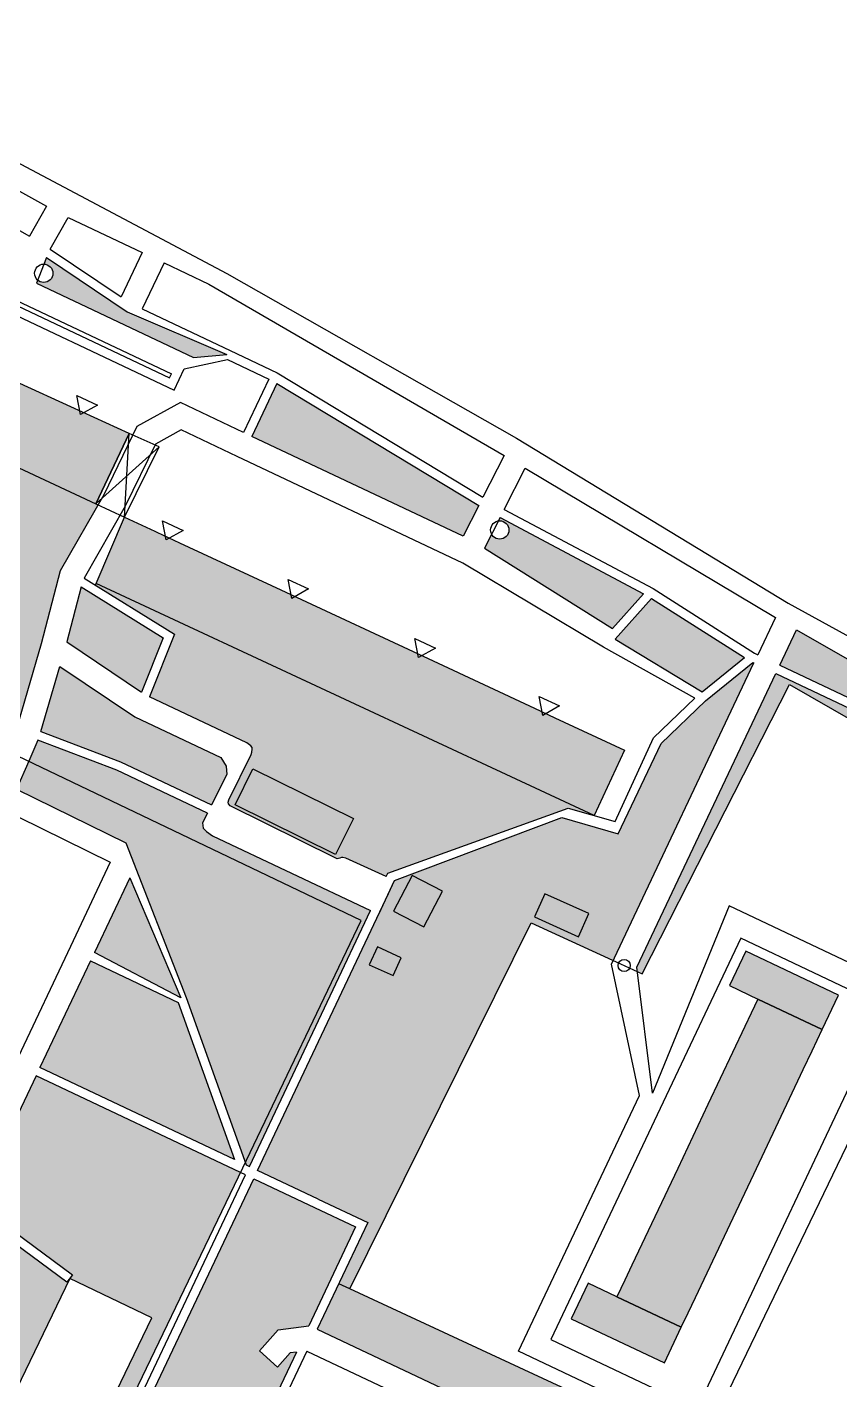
# Model space of a CAD drawing. Extents: x 1000 to 4000, y -4000 to -1000.
# Drawn here: x 2291.1 to 2424.6, y -2669 to -2446.8 of the extents above; entities that cross this region are included whole.
import ezdxf

# ---------------------------------------------------------------- set-up
doc = ezdxf.new("R2010")
doc.units = 0
doc.header["$MEASUREMENT"] = 0
for name, color, linetype in [('DOR_DOROZHKA', 40, 'CONTINUOUS'), ('DOR_LESTNICA', 6, 'CONTINUOUS'), ('DOR_PEREHOD', 9, 'CONTINUOUS'), ('GRANICA_UCHASTKA', 7, 'CONTINUOUS'), ('MUSOR_PLOSHCHADKI', 34, 'CONTINUOUS'), ('OGRAZHDENIYA', 12, 'CONTINUOUS'), ('PL_DETSKAYA', 1, 'CONTINUOUS'), ('PROEZDY', 253, 'CONTINUOUS'), ('VOROTA_SHLAGBAUMY', 30, 'CONTINUOUS'), ('ZDANIYA', 250, 'CONTINUOUS'), ('ZDANIYA_ARKI', 250, 'CONTINUOUS'), ('ZDANIYA_OSM_DOP', 250, 'CONTINUOUS'), ('ZDANIYA_OSM_DOP_ZALIVKA', 252, 'CONTINUOUS'), ('ZDANIYA_ZALIVKA', 251, 'CONTINUOUS')]:
    doc.layers.add(name, color=color, linetype=linetype)
doc.layers.add('GREEN_AREAS', color=7, linetype='CONTINUOUS', true_color=0x91ce82)
doc.layers.add('подъезды', color=6, linetype='CONTINUOUS', lineweight=40)

msp = doc.modelspace()

# ---------------------------------------------------------------- hatches: boundary and pattern name
at = {"layer": 'GREEN_AREAS'}
h = msp.add_hatch(color=256, dxfattribs=at)
h.dxf.hatch_style = 1
h.paths.add_polyline_path([(2148.23, -2441.45), (2153.24, -2430.31), (2158.34, -2418.99), (2152.14, -2415.04), (2150.03, -2419.28), (2136.33, -2448.23), (2170.77, -2464.37), (2183.47, -2470.29), (2188.88, -2477.04), (2204.38, -2484.38), (2240.98, -2530.89), (2260.06, -2542.35), (2264.52, -2544.47), (2281.28, -2552.41), (2285.77, -2557.61), (2289.84, -2560.52), (2293.47, -2548.12), (2296.6, -2536.14), (2302.81, -2525.26), (2302.46, -2525.1), (2225.61, -2489.2), (2230.59, -2478.53)])
h.paths.add_polyline_path([(2245.45, -2520.59), (2260.41, -2529.69), (2255.01, -2538.51), (2240.05, -2529.41)], flags=16)
h = msp.add_hatch(color=256, dxfattribs=at)
h.dxf.hatch_style = 1
h.paths.add_polyline_path([(2294.34, -2484.68), (2293.92, -2485.76, -0.408444), (2295.39, -2487.26, -0.644971), (2292.9, -2488.38), (2292.7, -2488.88), (2318.49, -2501.1), (2323.93, -2500.61), (2307.56, -2493.6)])
h = msp.add_hatch(color=256, dxfattribs=at)
h.dxf.hatch_style = 1
h.paths.add_polyline_path([(2332.17, -2505.35), (2328.06, -2514.05), (2362.73, -2530.46), (2365.32, -2525.39)])
h = msp.add_hatch(color=256, dxfattribs=at)
h.dxf.hatch_style = 1
h.paths.add_polyline_path([(2368.8, -2527.37), (2368.51, -2527.93, -0.462316), (2370.26, -2529.41, -0.791153), (2367.41, -2530.09), (2366.24, -2532.38), (2387.26, -2545.58), (2392.35, -2539.91)])
h = msp.add_hatch(color=256, dxfattribs=at)
h.dxf.hatch_style = 1
h.paths.add_polyline_path([(2313.5, -2547.14), (2300.05, -2538.77), (2297.69, -2547.78), (2309.93, -2556.03)])
h = msp.add_hatch(color=256, dxfattribs=at)
h.dxf.hatch_style = 1
h.paths.add_polyline_path([(2302.49, -2538.2), (2302.34, -2538.43), (2315.36, -2546.54), (2311.23, -2556.81), (2327.22, -2564.36), (2327.89, -2564.86), (2328.08, -2565.12), (2328.09, -2565.41), (2328.06, -2565.92), (2327.95, -2566.3), (2324.29, -2573.74), (2324.17, -2574.1), (2324.23, -2574.4), (2324.48, -2574.72), (2341.84, -2583.31), (2342.08, -2583.4), (2342.3, -2583.39), (2342.49, -2583.29), (2342.8, -2583.23), (2343.01, -2583.21), (2343.47, -2583.3), (2350.12, -2586.34), (2350.38, -2585.78), (2380, -2575.09), (2384.25, -2576.32)])
h.paths.add_polyline_path([(2328.24, -2568.66), (2344.73, -2576.81), (2341.81, -2582.7), (2325.32, -2574.55)], flags=16)
h = msp.add_hatch(color=256, dxfattribs=at)
h.dxf.hatch_style = 1
h.paths.add_polyline_path([(2393.68, -2540.67), (2387.71, -2547.33), (2401.97, -2556.01), (2408.95, -2550.37)])
h = msp.add_hatch(color=256, dxfattribs=at)
h.dxf.hatch_style = 1
h.paths.add_polyline_path([(2417.5, -2545.8), (2414.74, -2551.62), (2489.02, -2586.79)])
h = msp.add_hatch(color=256, dxfattribs=at)
h.dxf.hatch_style = 1
h.paths.add_polyline_path([(2308.82, -2560.09), (2296.55, -2551.84), (2293.43, -2562.51), (2306.47, -2567.48), (2321.45, -2574.57), (2323.95, -2569.55), (2323.86, -2568.18), (2322.95, -2566.77)])
h = msp.add_hatch(color=256, dxfattribs=at)
h.dxf.hatch_style = 1
h.paths.add_polyline_path([(2373.92, -2593.91), (2387.37, -2600.11), (2410.49, -2551.26), (2410.34, -2551.18), (2402.53, -2557.48), (2395.24, -2564.47), (2388.21, -2579.32), (2378.96, -2576.65), (2351.49, -2586.97), (2350.49, -2589.14), (2329, -2634.6), (2338.97, -2639.32), (2347.09, -2643.16), (2342.33, -2653.2), (2344.16, -2654.07)])
h.paths.add_polyline_path([(2351.24, -2602.61), (2347.34, -2600.83), (2348.7, -2597.88), (2352.59, -2599.66)], flags=16)
h.paths.add_polyline_path([(2356.27, -2594.61), (2351.33, -2592.03), (2354.39, -2586.16), (2359.34, -2588.74)], flags=16)
h.paths.add_polyline_path([(2374.45, -2592.97), (2376.17, -2589.16), (2383.4, -2592.41), (2381.68, -2596.22)], flags=16)
h = msp.add_hatch(color=256, dxfattribs=at)
h.dxf.hatch_style = 1
h.paths.add_polyline_path([(2401.24, -2680.57, -0.187333), (2400.73, -2681.07), (2397.3, -2688.33), (2425.99, -2701.9), (2434.29, -2705.83), (2489.69, -2588.76), (2414.1, -2552.97), (2391.28, -2601.19), (2391.37, -2601.95), (2392.16, -2602.31), (2416.34, -2554.79), (2482.45, -2592.72), (2433.97, -2695.22)])
h = msp.add_hatch(color=256, dxfattribs=at)
h.dxf.hatch_style = 1
h.paths.add_polyline_path([(2305.88, -2568.86), (2292.91, -2563.92), (2291.44, -2567.38), (2291.41, -2567.45), (2346.02, -2593.56), (2326.97, -2633.3), (2327.12, -2633.7), (2327.65, -2633.96), (2347.53, -2591.89), (2321.58, -2579.63), (2320.61, -2578.96), (2320.04, -2578.41), (2319.97, -2577.53), (2320.78, -2575.91)])
h = msp.add_hatch(color=256, dxfattribs=at)
h.dxf.hatch_style = 1
h.paths.add_polyline_path([(2346.02, -2593.56), (2291.41, -2567.45), (2289.43, -2571.96), (2307.39, -2580.78), (2317.27, -2606.2), (2326.97, -2633.3)])
h = msp.add_hatch(color=256, dxfattribs=at)
h.dxf.hatch_style = 1
h.paths.add_polyline_path([(2308.02, -2586.55), (2302.2, -2598.83), (2316.38, -2606.25)], flags=17)
h = msp.add_hatch(color=256, dxfattribs=at)
h.dxf.hatch_style = 1
h.paths.add_polyline_path([(2315.96, -2607), (2301.56, -2600.19), (2293.27, -2617.68), (2325.2, -2632.8)], flags=17)
h = msp.add_hatch(color=256, dxfattribs=at)
h.dxf.hatch_style = 1
h.paths.add_polyline_path([(2216.43, -2626.4), (2210.92, -2638.04, -0.070597), (2210.96, -2638.32, -0.111525), (2210.87, -2638.75), (2303.18, -2682.76), (2326.19, -2634.92), (2292.63, -2619.04), (2282.7, -2640), (2298.59, -2651.73), (2298.15, -2652.33), (2311.63, -2658.78), (2302.17, -2678.45), (2288.69, -2672), (2298.15, -2652.33), (2297.7, -2652.93), (2282.05, -2641.38), (2277.59, -2650.79), (2272.09, -2651.75), (2267.48, -2650.57)])
h = msp.add_hatch(color=256, dxfattribs=at)
h.dxf.hatch_style = 1
h.paths.add_polyline_path([(2345.09, -2643.88), (2338.32, -2640.68), (2328.36, -2635.96), (2304.73, -2685.92), (2302.18, -2691.35), (2318.88, -2699.25), (2335.36, -2664.42), (2334.37, -2664.55), (2332.28, -2666.9), (2329.29, -2664.25), (2332.36, -2660.79), (2337.4, -2660.1)])
h = msp.add_hatch(color=256, dxfattribs=at)
h.dxf.hatch_style = 1
h.paths.add_polyline_path([(2344.16, -2654.07), (2342.33, -2653.2), (2338.8, -2660.65), (2395.94, -2687.69), (2399.37, -2680.43, -0.070534), (2399.33, -2680.16, -0.109322), (2399.42, -2679.73)])

# ---------------------------------------------------------------- linework, layer by layer
at = {"layer": 'DOR_DOROZHKA'}
for points in [[(2209.29, -2435.09), (2258.92, -2462.66), (2291.54, -2481.17)], [(2248.24, -2472.25), (2247.93, -2472.91), (2314.56, -2504.45), (2314.87, -2503.8)], [(2234.26, -2475.99), (2246.81, -2474.05), (2315.28, -2506.45), (2316.92, -2502.97)], [(2294.95, -2483.28), (2306.58, -2491.13)], [(2294.34, -2484.68), (2307.56, -2493.6), (2323.93, -2500.61)], [(2310.06, -2493.12), (2324.49, -2499.96), (2332.2, -2503.62), (2366, -2524.05)], [(2324.08, -2501.42), (2330.85, -2504.64)], [(2332.17, -2505.35), (2365.32, -2525.39)], [(2369.48, -2526.03), (2393.93, -2539.05), (2410.59, -2549.65), (2411.13, -2549.9)], [(2368.8, -2527.37), (2392.35, -2539.91)], [(2300.54, -2537.31), (2315.36, -2546.54), (2311.23, -2556.81)], [(2300.05, -2538.77), (2313.5, -2547.14), (2309.93, -2556.03)], [(2387.26, -2545.58), (2392.35, -2539.91)], [(2393.68, -2540.67), (2387.71, -2547.33), (2401.97, -2556.01), (2408.95, -2550.37)], [(2393.68, -2540.67), (2408.95, -2550.37)], [(2350.12, -2586.34), (2350.38, -2585.78), (2380, -2575.09), (2387.73, -2577.32), (2394, -2563.58), (2400.81, -2557.05), (2385.82, -2548.67)], [(2338.97, -2639.32), (2329, -2634.6), (2350.49, -2589.14), (2351.49, -2586.97), (2378.96, -2576.65), (2388.21, -2579.32), (2395.24, -2564.47), (2402.53, -2557.48), (2410.34, -2551.18)], [(2410.34, -2551.18), (2410.49, -2551.26)], [(2414.74, -2551.62), (2489.02, -2586.79)], [(2414.1, -2552.97), (2489.69, -2588.76)], [(2320.78, -2575.91), (2305.88, -2568.86), (2292.91, -2563.92)], [(2293.43, -2562.51), (2306.47, -2567.48), (2321.45, -2574.57)], [(2307.39, -2580.78), (2317.27, -2606.2), (2327.12, -2633.7), (2327.65, -2633.96), (2347.53, -2591.89)], [(2308.02, -2586.55), (2316.38, -2606.25), (2302.2, -2598.83)], [(2301.56, -2600.19), (2315.96, -2607), (2325.2, -2632.8), (2293.27, -2617.68)], [(2216.43, -2626.4), (2209.9, -2640.2), (2273.23, -2670.18), (2303.7, -2684.6), (2327.01, -2635.31), (2326.19, -2634.93), (2292.63, -2619.04)], [(2302.18, -2691.35), (2304.73, -2685.92), (2328.36, -2635.96), (2338.32, -2640.68)], [(2282.7, -2640), (2298.59, -2651.73), (2297.7, -2652.93), (2282.05, -2641.38)], [(2335.36, -2664.42), (2318.88, -2699.25)], [(2337.09, -2664.27), (2320.23, -2699.89), (2348.42, -2713.23), (2353.11, -2712.78), (2367.58, -2716.4), (2400.56, -2732.01), (2407.02, -2737.8), (2408.64, -2736.82), (2423.6, -2705.2)]]:
    msp.add_lwpolyline(points, dxfattribs=at)
at = {"layer": 'DOR_LESTNICA'}
for points in [[(2316.92, -2502.97), (2324.08, -2501.42)], [(2318.49, -2501.1), (2323.93, -2500.61)], [(2330.85, -2504.64), (2326.7, -2513.41)], [(2332.17, -2505.35), (2328.06, -2514.05)], [(2338.97, -2639.32), (2347.09, -2643.16), (2338.8, -2660.65)], [(2338.32, -2640.68), (2345.09, -2643.88), (2337.4, -2660.1)]]:
    msp.add_lwpolyline(points, dxfattribs=at)
at = {"layer": 'DOR_PEREHOD'}
for points in [[(2310.03, -2483.84), (2306.58, -2491.13)], [(2313.64, -2485.55), (2310.06, -2493.12)]]:
    msp.add_lwpolyline(points, dxfattribs=at)
at = {"layer": 'GRANICA_UCHASTKA'}
msp.add_lwpolyline([(2215.17, -2429.55), (2323.93, -2487.32), (2371.51, -2514.34), (2416.1, -2541.42), (2541.6, -2610.34), (2624.62, -2657.13), (2639.32, -2666.33), (2673.18, -2683.13), (2708.1, -2702.41), (2707.24, -2708.94), (2704.89, -2715.99), (2689.52, -2746.82), (2635.63, -2849.5), (2588.55, -2942.53), (2535.16, -3045.19), (2525.18, -3046.4), (2519.22, -3048.53), (2500.94, -3059.41), (2494.48, -3061.55), (2486.58, -3066.22), (2386.51, -3017.28), (2312.77, -2983.8), (1995.98, -2833.83)], dxfattribs=at)
at = {"layer": 'GREEN_AREAS'}
for p, q in [((2302.49, -2538.2), (2302.34, -2538.43)), ((2344.16, -2654.07), (2342.33, -2653.2))]:
    msp.add_line(p, q, dxfattribs=at)
at = {"layer": 'MUSOR_PLOSHCHADKI'}
for centre in [(2293.89, -2487.26), (2368.76, -2529.41)]:
    msp.add_circle(centre, 1.5, dxfattribs=at)
at = {"layer": 'OGRAZHDENIYA'}
for points in [[(2303.18, -2682.76), (2326.56, -2634.15), (2346.02, -2593.56), (2289.61, -2566.59), (2208.56, -2527.84), (2165.97, -2617.16), (2209.78, -2638.24), (2303.18, -2682.76)], [(2416.34, -2554.79), (2482.45, -2592.72), (2433.97, -2695.22), (2400.57, -2680.27), (2344.16, -2654.07), (2373.92, -2593.91), (2388.57, -2600.66), (2392.16, -2602.31), (2416.34, -2554.79)]]:
    msp.add_lwpolyline(points, dxfattribs=at)
at = {"layer": 'PL_DETSKAYA'}
msp.add_lwpolyline([(2288.69, -2672), (2302.17, -2678.45), (2311.63, -2658.78), (2298.15, -2652.33)], close=True, dxfattribs=at)
at = {"layer": 'PROEZDY'}
for p, q in [((2327.89, -2564.86), (2327.22, -2564.36)), ((2328.08, -2565.12), (2327.89, -2564.86)), ((2327.95, -2566.3), (2328.06, -2565.92)), ((2328.06, -2565.92), (2328.09, -2565.41)), ((2328.09, -2565.41), (2328.08, -2565.12)), ((2322.95, -2566.77), (2323.86, -2568.18)), ((2323.86, -2568.18), (2323.95, -2569.55)), ((2324.29, -2573.74), (2327.95, -2566.3)), ((2323.95, -2569.55), (2321.45, -2574.57)), ((2324.17, -2574.1), (2324.29, -2573.74)), ((2324.23, -2574.4), (2324.17, -2574.1)), ((2324.48, -2574.72), (2324.23, -2574.4)), ((2341.84, -2583.31), (2324.48, -2574.72)), ((2320.78, -2575.91), (2319.97, -2577.53)), ((2319.97, -2577.53), (2320.04, -2578.41)), ((2320.04, -2578.41), (2320.61, -2578.96)), ((2320.61, -2578.96), (2321.58, -2579.63)), ((2321.58, -2579.63), (2347.53, -2591.89)), ((2342.08, -2583.4), (2341.84, -2583.31)), ((2342.3, -2583.39), (2342.08, -2583.4)), ((2342.49, -2583.29), (2342.3, -2583.39)), ((2342.8, -2583.23), (2342.49, -2583.29)), ((2343.01, -2583.21), (2342.8, -2583.23)), ((2343.47, -2583.3), (2343.01, -2583.21)), ((2350.12, -2586.34), (2343.47, -2583.3)), ((2348.89, -2592.53), (2351.49, -2586.97))]:
    msp.add_line(p, q, dxfattribs=at)
for points in [[(2209.29, -2435.09), (2211, -2431.48), (2230.8, -2440.86), (2294.33, -2476.25), (2291.54, -2481.17)], [(2248.24, -2472.25), (2253.27, -2474.63), (2289.31, -2491.7), (2314.87, -2503.8)], [(2294.95, -2483.28), (2297.88, -2478.09), (2310.03, -2483.84)], [(2294.34, -2484.68), (2292.7, -2488.88), (2318.49, -2501.1)], [(2313.64, -2485.55), (2321.01, -2489.03), (2369.49, -2517.21), (2366, -2524.05)], [(2326.7, -2513.41), (2316.34, -2508.5), (2309.18, -2512.42), (2303.73, -2523.65), (2296.6, -2536.14), (2293.47, -2548.12), (2289.84, -2560.52)], [(2385.82, -2548.67), (2362.67, -2534.85), (2325.67, -2517.34), (2316.47, -2512.99), (2312.22, -2515.31), (2307.26, -2525.51), (2300.54, -2537.31)], [(2365.32, -2525.39), (2362.73, -2530.46), (2328.06, -2514.05)], [(2369.48, -2526.03), (2372.95, -2519.25), (2414.03, -2543.78), (2411.13, -2549.9)], [(2368.8, -2527.37), (2366.24, -2532.38), (2387.26, -2545.58)], [(2300.05, -2538.77), (2297.69, -2547.78), (2309.93, -2556.03)], [(2414.74, -2551.62), (2417.5, -2545.8), (2489.02, -2586.79)], [(2293.43, -2562.51), (2296.55, -2551.84), (2308.82, -2560.09), (2322.95, -2566.77)], [(2400.57, -2677.89), (2371.82, -2664.29), (2391.69, -2622.29), (2387.08, -2600.7), (2410.49, -2551.26)], [(2403.34, -2676.99), (2437.65, -2605.93), (2406.43, -2591.16), (2393.86, -2621.9), (2391.28, -2601.19), (2414.1, -2552.97)], [(2289.01, -2617.33), (2278.93, -2638.62), (2274.86, -2647.2), (2272.25, -2647.66), (2268.85, -2646.79), (2217.47, -2622.47), (2214.72, -2621.16), (2215.36, -2617.57), (2243.92, -2557.23), (2251.13, -2557.63), (2285.95, -2574.71), (2304.81, -2583.97), (2298.26, -2597.8), (2289.66, -2615.97)], [(2327.22, -2564.36), (2311.23, -2556.81)], [(2292.91, -2563.92), (2291.44, -2567.38), (2289.43, -2571.96), (2307.39, -2580.78)], [(2308.02, -2586.55), (2302.2, -2598.83)], [(2377.15, -2662.38), (2401.15, -2673.74), (2432.33, -2607.84), (2408.33, -2596.48), (2395.6, -2623.39), (2377.15, -2662.38)], [(2301.56, -2600.19), (2293.27, -2617.68)], [(2292.63, -2619.04), (2282.7, -2640)], [(2335.36, -2664.42), (2334.37, -2664.55), (2332.28, -2666.9), (2329.29, -2664.25), (2332.36, -2660.79), (2337.4, -2660.1)], [(2338.8, -2660.65), (2395.94, -2687.69)], [(2337.09, -2664.27), (2394.91, -2691.62), (2423.6, -2705.2)]]:
    msp.add_lwpolyline(points, dxfattribs=at)
at = {"layer": 'VOROTA_SHLAGBAUMY'}
msp.add_circle((2389.18, -2600.94), 1, dxfattribs=at)
at = {"layer": 'ZDANIYA'}
for points in [[(2302.46, -2525.1), (2307.93, -2513.55), (2302.15, -2510.92), (2298.35, -2509.18), (2281.51, -2501.51), (2278.02, -2499.92), (2270.03, -2496.28), (2261.17, -2492.29), (2257.28, -2490.54), (2240.41, -2482.95), (2230.59, -2478.53), (2225.61, -2489.2)], [(2307.15, -2527.29), (2312.1, -2529.6), (2312.47, -2529.77), (2316.19, -2531.51), (2332.84, -2539.27), (2337.04, -2541.23), (2353.7, -2549), (2357.8, -2550.91), (2374.46, -2558.68), (2377.83, -2560.25), (2389.26, -2565.57), (2384.25, -2576.32), (2302.49, -2538.2)], [(2351.33, -2592.03), (2356.27, -2594.61), (2359.34, -2588.74), (2354.39, -2586.16)], [(2421.72, -2611.46), (2424.39, -2605.81), (2409.14, -2598.59), (2406.47, -2604.24), (2411.14, -2606.45)], [(2402.95, -2623.76), (2397.98, -2634.26), (2390.44, -2650.18), (2389.27, -2652.64), (2387.99, -2655.35), (2398.57, -2660.36), (2399.68, -2658.01), (2400.89, -2655.46), (2409.01, -2638.31), (2410.49, -2635.19), (2418.6, -2618.04), (2420.06, -2614.96), (2421.72, -2611.46), (2411.14, -2606.45), (2410.05, -2608.75), (2409, -2610.98)], [(2395.8, -2666.22), (2398.57, -2660.36), (2387.99, -2655.35), (2383.25, -2653.11), (2380.48, -2658.97)]]:
    msp.add_lwpolyline(points, close=True, dxfattribs=at)
at = {"layer": 'ZDANIYA_ARKI'}
for points in [[(2302.46, -2525.1), (2307.15, -2527.29), (2312.83, -2515.78), (2307.93, -2513.55), (2302.46, -2525.1)], [(2307.15, -2527.29), (2307.93, -2513.55)], [(2302.46, -2525.1), (2312.83, -2515.78)]]:
    msp.add_lwpolyline(points, dxfattribs=at)
at = {"layer": 'ZDANIYA_OSM_DOP'}
for points in [[(2325.32, -2574.55), (2328.24, -2568.66), (2344.73, -2576.81), (2341.81, -2582.7)], [(2374.45, -2592.97), (2381.68, -2596.22), (2383.4, -2592.41), (2376.17, -2589.16)], [(2347.34, -2600.83), (2351.24, -2602.61), (2352.59, -2599.66), (2348.7, -2597.88)]]:
    msp.add_lwpolyline(points, close=True, dxfattribs=at)
at = {"layer": 'ZDANIYA_OSM_DOP_ZALIVKA'}
for points in [[(2325.32, -2574.55), (2340.15, -2574.55), (2328.24, -2568.66)], [(2329.9, -2576.81), (2344.73, -2576.81), (2325.32, -2574.55), (2340.15, -2574.55)], [(2341.81, -2582.7), (2341.81, -2582.7), (2329.9, -2576.81), (2344.73, -2576.81)], [(2374.7, -2592.41), (2383.4, -2592.41), (2376.17, -2589.16)], [(2374.45, -2592.97), (2383.15, -2592.97), (2374.7, -2592.41), (2383.4, -2592.41)], [(2381.68, -2596.22), (2381.68, -2596.22), (2374.45, -2592.97), (2383.15, -2592.97)], [(2347.88, -2599.66), (2352.59, -2599.66), (2348.7, -2597.88)], [(2347.34, -2600.83), (2352.06, -2600.83), (2347.88, -2599.66), (2352.59, -2599.66)], [(2351.24, -2602.61), (2351.24, -2602.61), (2347.34, -2600.83), (2352.06, -2600.83)]]:
    msp.add_solid(points, dxfattribs=at)
at = {"layer": 'ZDANIYA_ZALIVKA'}
for points in [[(2268.39, -2509.18), (2298.35, -2509.18), (2251.96, -2501.51), (2281.51, -2501.51)], [(2272.09, -2510.92), (2302.15, -2510.92), (2268.39, -2509.18), (2298.35, -2509.18)], [(2277.74, -2513.55), (2307.93, -2513.55), (2272.09, -2510.92), (2302.15, -2510.92)], [(2302.46, -2525.1), (2302.46, -2525.1), (2277.74, -2513.55), (2307.93, -2513.55)], [(2306.16, -2529.6), (2312.1, -2529.6), (2307.15, -2527.29)], [(2305.35, -2531.51), (2316.19, -2531.51), (2306.09, -2529.77), (2312.47, -2529.77)], [(2306.09, -2529.77), (2312.47, -2529.77), (2306.16, -2529.6), (2312.1, -2529.6)], [(2302.49, -2538.2), (2330.53, -2538.2), (2305.35, -2531.51), (2316.19, -2531.51)], [(2304.8, -2539.27), (2332.84, -2539.27), (2302.49, -2538.2), (2330.53, -2538.2)], [(2308.99, -2541.23), (2337.04, -2541.23), (2304.8, -2539.27), (2332.84, -2539.27)], [(2325.65, -2549), (2353.7, -2549), (2308.99, -2541.23), (2337.04, -2541.23)], [(2329.76, -2550.91), (2357.8, -2550.91), (2325.65, -2549), (2353.7, -2549)], [(2346.41, -2558.68), (2374.46, -2558.68), (2329.76, -2550.91), (2357.8, -2550.91)], [(2349.78, -2560.25), (2377.83, -2560.25), (2346.41, -2558.68), (2374.46, -2558.68)], [(2361.22, -2565.57), (2389.26, -2565.57), (2349.78, -2560.25), (2377.83, -2560.25)], [(2384.25, -2576.32), (2384.25, -2576.32), (2361.22, -2565.57), (2389.26, -2565.57)], [(2353.05, -2588.74), (2359.34, -2588.74), (2354.39, -2586.16)], [(2351.33, -2592.03), (2357.62, -2592.03), (2353.05, -2588.74), (2359.34, -2588.74)], [(2356.27, -2594.61), (2356.27, -2594.61), (2351.33, -2592.03), (2357.62, -2592.03)], [(2406.47, -2604.24), (2421.08, -2604.24), (2409.14, -2598.59)], [(2409.78, -2605.81), (2424.39, -2605.81), (2406.47, -2604.24), (2421.08, -2604.24)], [(2411.14, -2606.45), (2424.09, -2606.45), (2409.78, -2605.81), (2424.39, -2605.81)], [(2410.05, -2608.75), (2415.99, -2608.75), (2411.14, -2606.45)], [(2421.72, -2611.46), (2421.72, -2611.46), (2411.14, -2606.45), (2424.09, -2606.45)], [(2409, -2610.98), (2420.69, -2610.98), (2410.05, -2608.75), (2415.99, -2608.75)], [(2407.11, -2614.96), (2420.06, -2614.96), (2408.77, -2611.46), (2421.72, -2611.46)], [(2408.77, -2611.46), (2421.72, -2611.46), (2409, -2610.98), (2420.69, -2610.98)], [(2405.65, -2618.04), (2418.6, -2618.04), (2407.11, -2614.96), (2420.06, -2614.96)], [(2402.95, -2623.76), (2415.89, -2623.76), (2405.65, -2618.04), (2418.6, -2618.04)], [(2397.98, -2634.26), (2410.93, -2634.26), (2402.95, -2623.76), (2415.89, -2623.76)], [(2397.53, -2635.19), (2410.49, -2635.19), (2397.98, -2634.26), (2410.93, -2634.26)], [(2396.06, -2638.31), (2409.01, -2638.31), (2397.53, -2635.19), (2410.49, -2635.19)], [(2390.44, -2650.18), (2403.39, -2650.18), (2396.06, -2638.31), (2409.01, -2638.31)], [(2389.27, -2652.64), (2402.22, -2652.64), (2390.44, -2650.18), (2403.39, -2650.18)], [(2387.99, -2655.35), (2400.94, -2655.35), (2389.27, -2652.64), (2402.22, -2652.64)], [(2382.19, -2655.35), (2387.99, -2655.35), (2383.25, -2653.11)], [(2380.48, -2658.97), (2395.63, -2658.97), (2382.19, -2655.35), (2387.99, -2655.35)], [(2388.22, -2655.46), (2400.89, -2655.46), (2387.99, -2655.35), (2400.94, -2655.35)], [(2393.61, -2658.01), (2399.68, -2658.01), (2388.22, -2655.46), (2400.89, -2655.46)], [(2383.42, -2660.36), (2398.57, -2660.36), (2380.48, -2658.97), (2395.63, -2658.97)], [(2398.57, -2660.36), (2398.57, -2660.36), (2393.61, -2658.01), (2399.68, -2658.01)], [(2395.8, -2666.22), (2395.8, -2666.22), (2383.42, -2660.36), (2398.57, -2660.36)]]:
    msp.add_solid(points, dxfattribs=at)
at = {"layer": 'подъезды', "lineweight": 30}
for p, q in [((2299.93, -2510.46), (2299.31, -2507.35)), ((2299.31, -2507.35), (2302.69, -2508.91)), ((2302.69, -2508.91), (2299.93, -2510.46)), ((2314.01, -2531.05), (2313.39, -2527.94)), ((2313.39, -2527.94), (2316.77, -2529.49)), ((2316.77, -2529.49), (2314.01, -2531.05)), ((2334.62, -2540.66), (2334, -2537.55)), ((2334, -2537.55), (2337.38, -2539.11)), ((2337.38, -2539.11), (2334.62, -2540.66)), ((2355.43, -2550.36), (2354.81, -2547.26)), ((2354.81, -2547.26), (2358.19, -2548.81)), ((2358.19, -2548.81), (2355.43, -2550.36)), ((2375.82, -2559.87), (2375.21, -2556.76)), ((2375.21, -2556.76), (2378.58, -2558.32)), ((2378.58, -2558.32), (2375.82, -2559.87))]:
    msp.add_line(p, q, dxfattribs=at)

doc.saveas('drawing.dxf')
